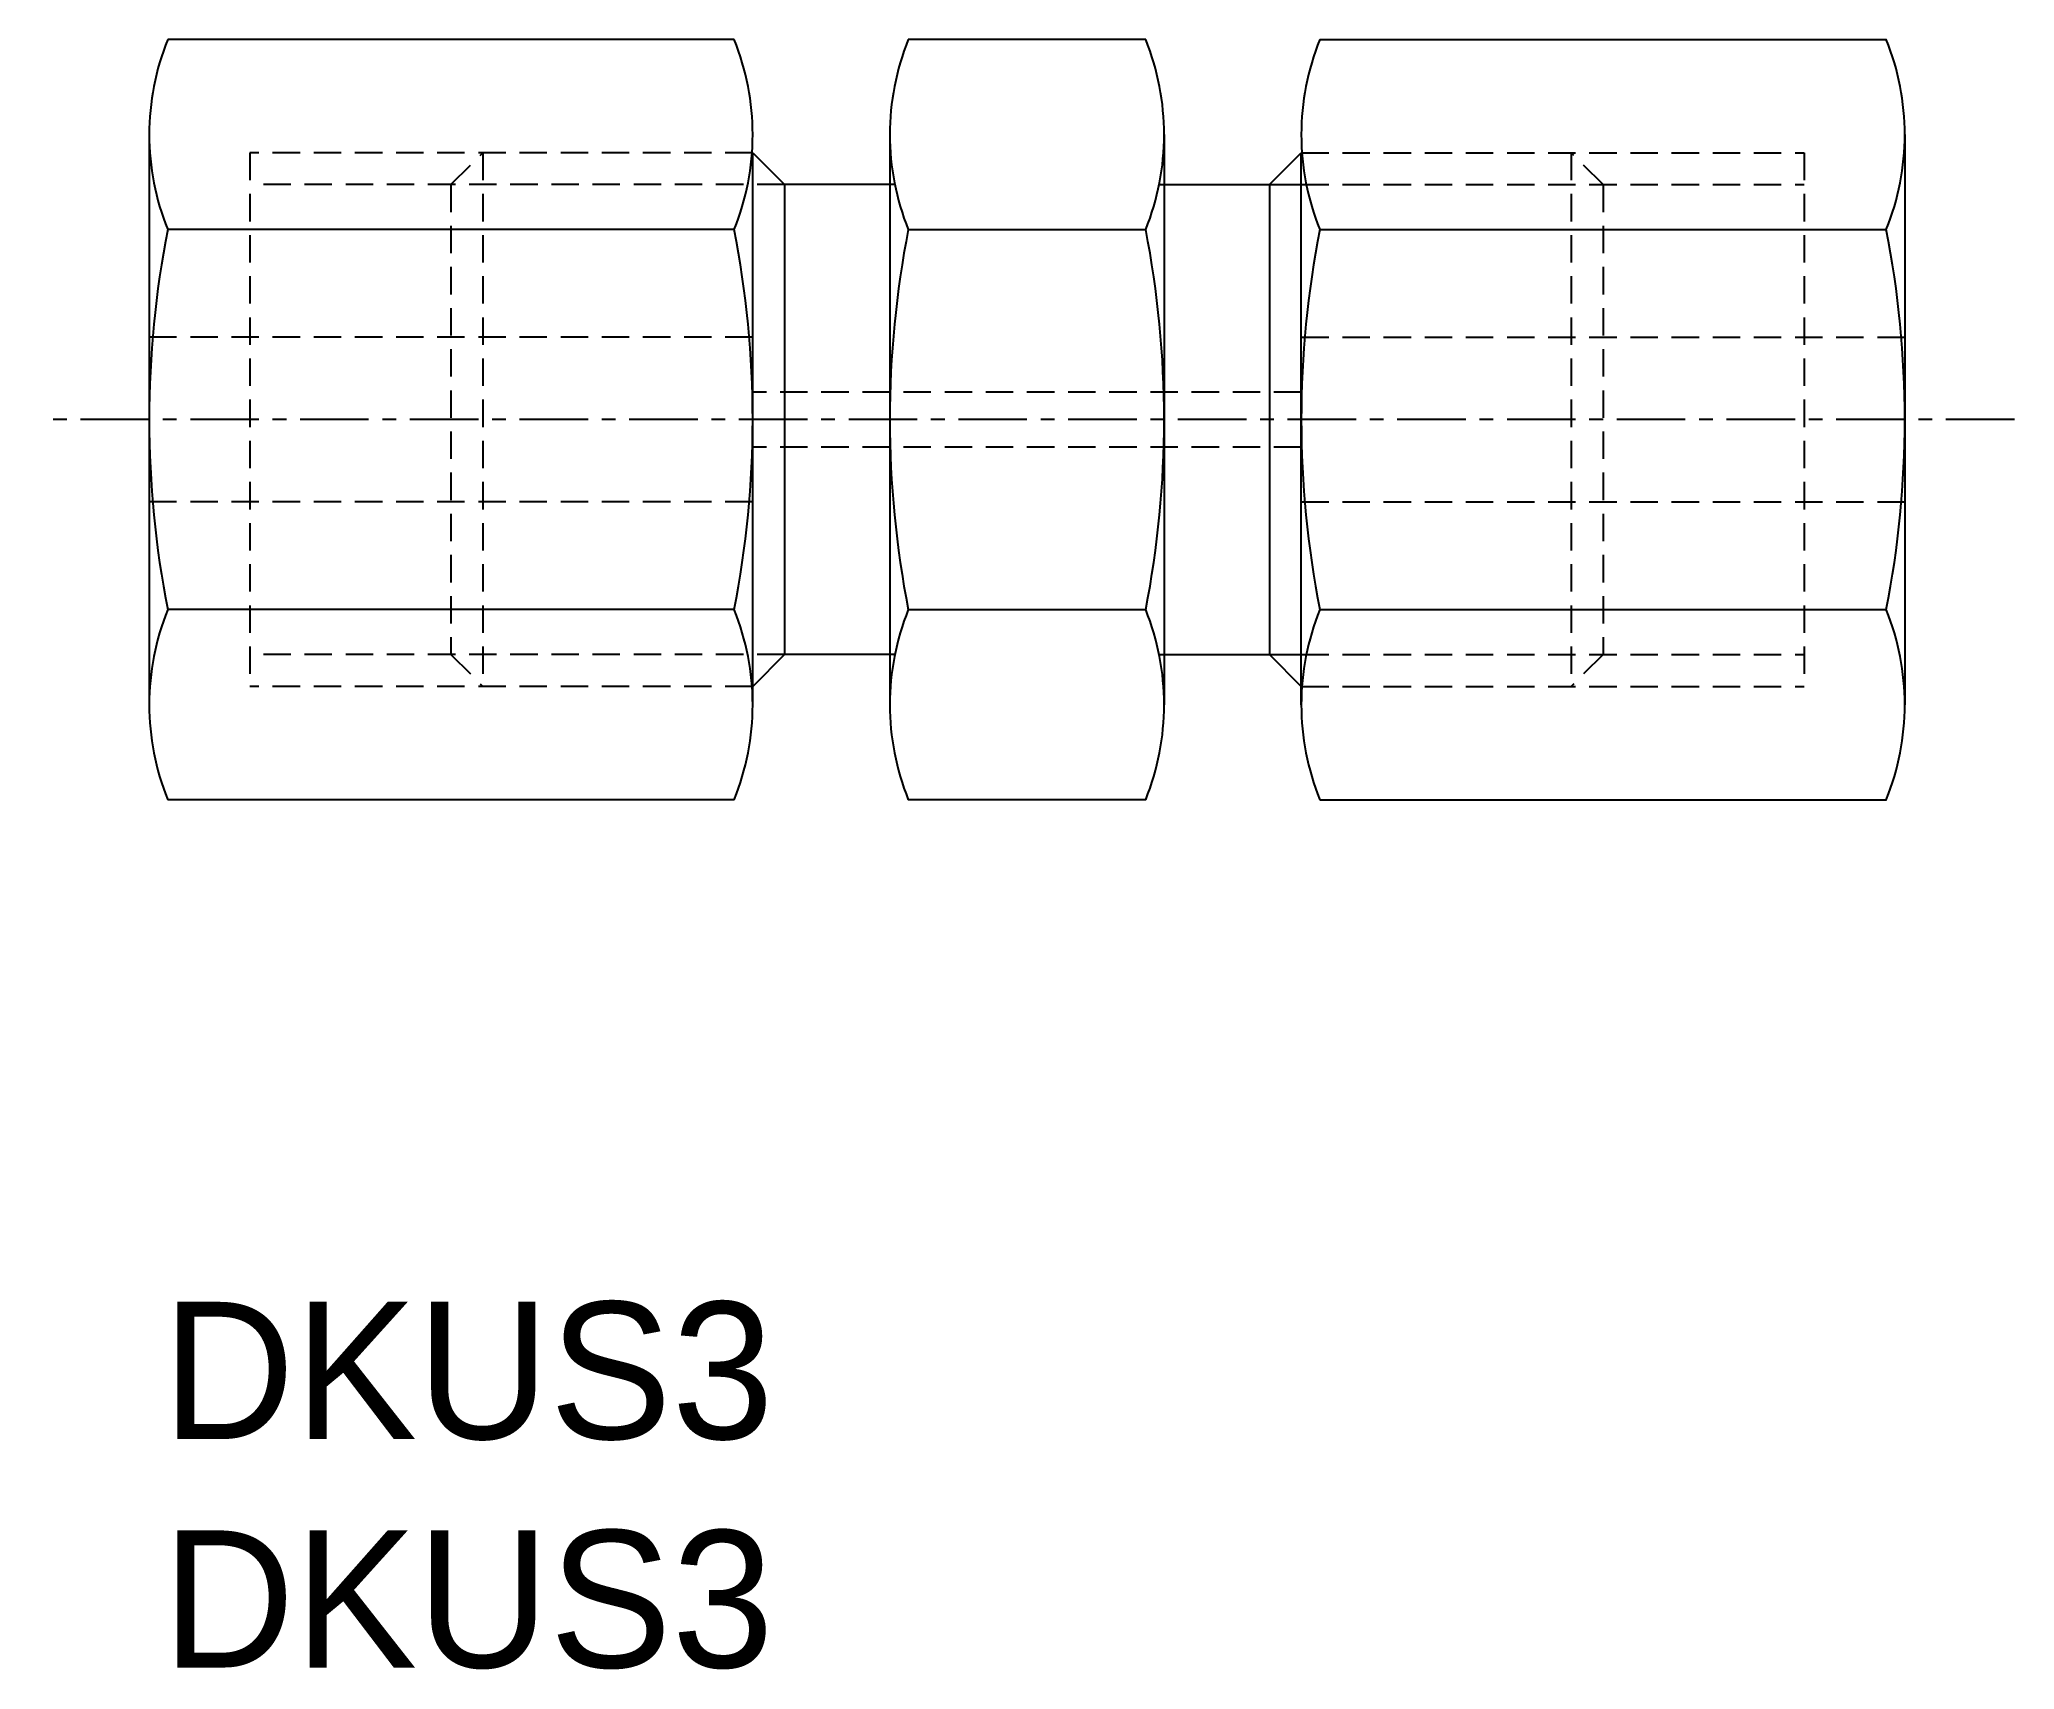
# Model space of a CAD drawing. Extents: x 211.9 to 247.9, y 212.3 to 242.
import ezdxf

# ---------------------------------------------------------------- set-up
doc = ezdxf.new("R2010")
doc.units = 0
doc.linetypes.add('CENTER', pattern=[2, 1.25, -0.25, 0.25, -0.25])
doc.linetypes.add('DASHED', pattern=[0.75, 0.5, -0.25])
doc.layers.get('0').update_dxf_attribs({"linetype": 'CONTINUOUS'})
doc.layers.add('CENTER', color=1, linetype='CENTER')

msp = doc.modelspace()

# ---------------------------------------------------------------- linework, layer by layer
for p, q in [((224.584, 241.981), (214.257, 241.981)), ((232.084, 241.981), (227.757, 241.981)), ((235.257, 241.981), (245.584, 241.981)), ((213.92, 240.249), (213.92, 235.053)), ((227.42, 240.249), (227.42, 229.857)), ((232.42, 240.249), (232.42, 229.857)), ((245.92, 240.249), (245.92, 235.053)), ((224.92, 235.053), (224.92, 239.917)), ((224.92, 239.917), (225.501, 239.336)), ((234.339, 239.336), (234.92, 239.917)), ((234.92, 235.053), (234.92, 239.917)), ((227.511, 239.336), (225.501, 239.336)), ((225.501, 239.336), (225.501, 230.77)), ((232.329, 239.336), (234.339, 239.336)), ((234.339, 239.336), (234.339, 230.77)), ((224.584, 238.517), (214.257, 238.517)), ((227.757, 238.517), (232.084, 238.517)), ((235.257, 238.517), (245.584, 238.517)), ((213.92, 235.053), (213.92, 229.857)), ((224.92, 229.857), (224.92, 235.053)), ((234.92, 229.857), (234.92, 235.053)), ((245.92, 235.053), (245.92, 229.857)), ((224.584, 231.589), (214.257, 231.589)), ((227.757, 231.589), (232.084, 231.589)), ((235.257, 231.589), (245.584, 231.589)), ((225.501, 230.77), (224.92, 230.189)), ((227.511, 230.77), (225.501, 230.77)), ((232.329, 230.77), (234.339, 230.77)), ((234.339, 230.77), (234.92, 230.189)), ((224.584, 228.125), (214.257, 228.125)), ((232.084, 228.125), (227.757, 228.125)), ((235.257, 228.125), (245.584, 228.125))]:
    msp.add_line(p, q)
at = {"color": 3, "linetype": 'DASHED'}
for p, q in [((224.92, 239.917), (215.753, 239.917)), ((215.753, 239.917), (215.753, 230.189)), ((219.42, 239.336), (220.001, 239.917)), ((220.001, 239.917), (220.001, 230.189)), ((234.92, 239.917), (244.087, 239.917)), ((239.839, 239.917), (239.839, 230.189)), ((240.42, 239.336), (239.839, 239.917)), ((244.087, 239.917), (244.087, 230.189)), ((225.501, 239.336), (215.753, 239.336)), ((219.42, 239.336), (219.42, 230.77)), ((234.92, 239.336), (244.087, 239.336)), ((240.42, 239.336), (240.42, 230.77)), ((224.92, 236.553), (213.92, 236.553)), ((234.92, 236.553), (245.92, 236.553)), ((234.92, 235.553), (224.92, 235.553)), ((234.92, 234.553), (224.92, 234.553)), ((224.92, 233.553), (213.92, 233.553)), ((234.92, 233.553), (245.92, 233.553)), ((225.501, 230.77), (215.753, 230.77)), ((219.42, 230.77), (220.001, 230.189)), ((234.92, 230.77), (244.087, 230.77)), ((240.42, 230.77), (239.839, 230.189)), ((224.92, 230.189), (215.753, 230.189)), ((234.92, 230.189), (244.087, 230.189))]:
    msp.add_line(p, q, dxfattribs=at)
at = {"color": 3, "linetype": 'CONTINUOUS'}
for p, q in [((234.339, 239.336), (234.92, 239.336)), ((234.339, 230.77), (234.92, 230.77))]:
    msp.add_line(p, q, dxfattribs=at)
for centre, radius, start, end in [((218.546, 240.249), 4.626, 158.0126, 201.9874), ((220.294, 240.249), 4.626, 338.0126, 21.9874), ((232.046, 240.249), 4.626, 158.0126, 201.9874), ((227.794, 240.249), 4.626, 338.0126, 21.9874), ((239.546, 240.249), 4.626, 158.0126, 201.9874), ((241.294, 240.249), 4.626, 338.0126, 21.9874), ((231.92, 235.053), 18, 168.9042, 191.0958), ((206.92, 235.053), 18, 348.9042, 11.0958), ((245.42, 235.053), 18, 168.9042, 191.0958), ((214.42, 235.053), 18, 348.9042, 11.0958), ((252.92, 235.053), 18, 168.9042, 191.0958), ((227.92, 235.053), 18, 348.9042, 11.0958), ((218.546, 229.857), 4.626, 158.0126, 201.9874), ((220.294, 229.857), 4.626, 338.0126, 21.9874), ((232.046, 229.857), 4.626, 158.0126, 201.9874), ((227.794, 229.857), 4.626, 338.0126, 21.9874), ((239.546, 229.857), 4.626, 158.0126, 201.9874), ((241.294, 229.857), 4.626, 338.0126, 21.9874)]:
    msp.add_arc(centre, radius, start, end)
at = {"layer": 'CENTER'}
msp.add_line((247.92, 235.053), (211.92, 235.053), dxfattribs=at)

# ---------------------------------------------------------------- texts
for p in [(214.157, 216.473), (214.157, 212.307)]:
    msp.add_text('DKUS3', height=2.5).set_placement(p)

doc.saveas('drawing.dxf')
